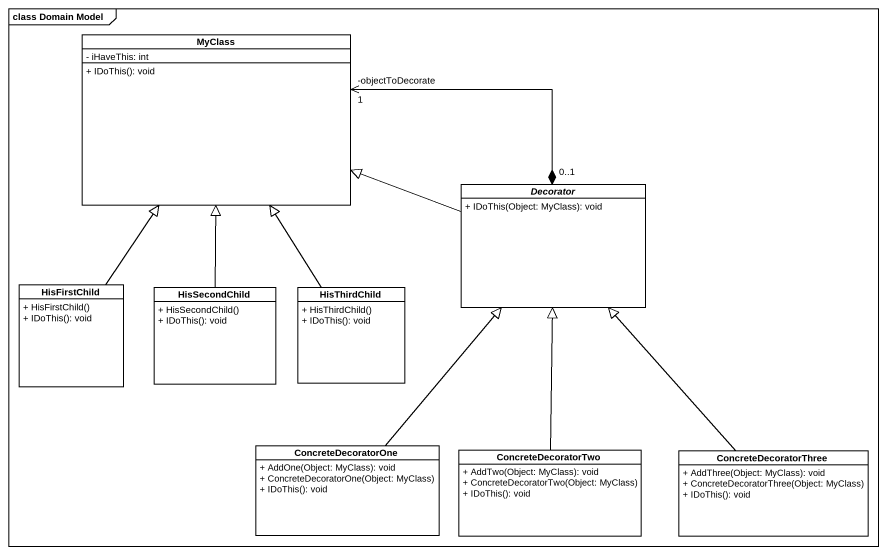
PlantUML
@startuml
mainframe class Domain Model
hide circle
hide empty members
skinparam classAttributeIconSize 0
class MyClass {
  - iHaveThis: int
  + IDoThis(): void
}
abstract class Decorator {
  + IDoThis(Object: MyClass): void
}
class HisFirstChild {
  + HisFirstChild()
  + IDoThis(): void
}
class HisSecondChild {
  + HisSecondChild()
  + IDoThis(): void
}
class HisThirdChild {
  + HisThirdChild()
  + IDoThis(): void
}
class ConcreteDecoratorOne {
  + AddOne(Object: MyClass): void
  + ConcreteDecoratorOne(Object: MyClass)
  + IDoThis(): void
}
class ConcreteDecoratorTwo {
  + AddTwo(Object: MyClass): void
  + ConcreteDecoratorTwo(Object: MyClass)
  + IDoThis(): void
}
class ConcreteDecoratorThree {
  + AddThree(Object: MyClass): void
  + ConcreteDecoratorThree(Object: MyClass)
  + IDoThis(): void
}
MyClass "-objectToDecorate\n1" <-right-* "0..1" Decorator
Decorator -left-|> MyClass
HisFirstChild -up-|> MyClass
HisSecondChild -up-|> MyClass
HisThirdChild -up-|> MyClass
ConcreteDecoratorOne -up-|> Decorator
ConcreteDecoratorTwo -up-|> Decorator
ConcreteDecoratorThree -up-|> Decorator
@enduml
